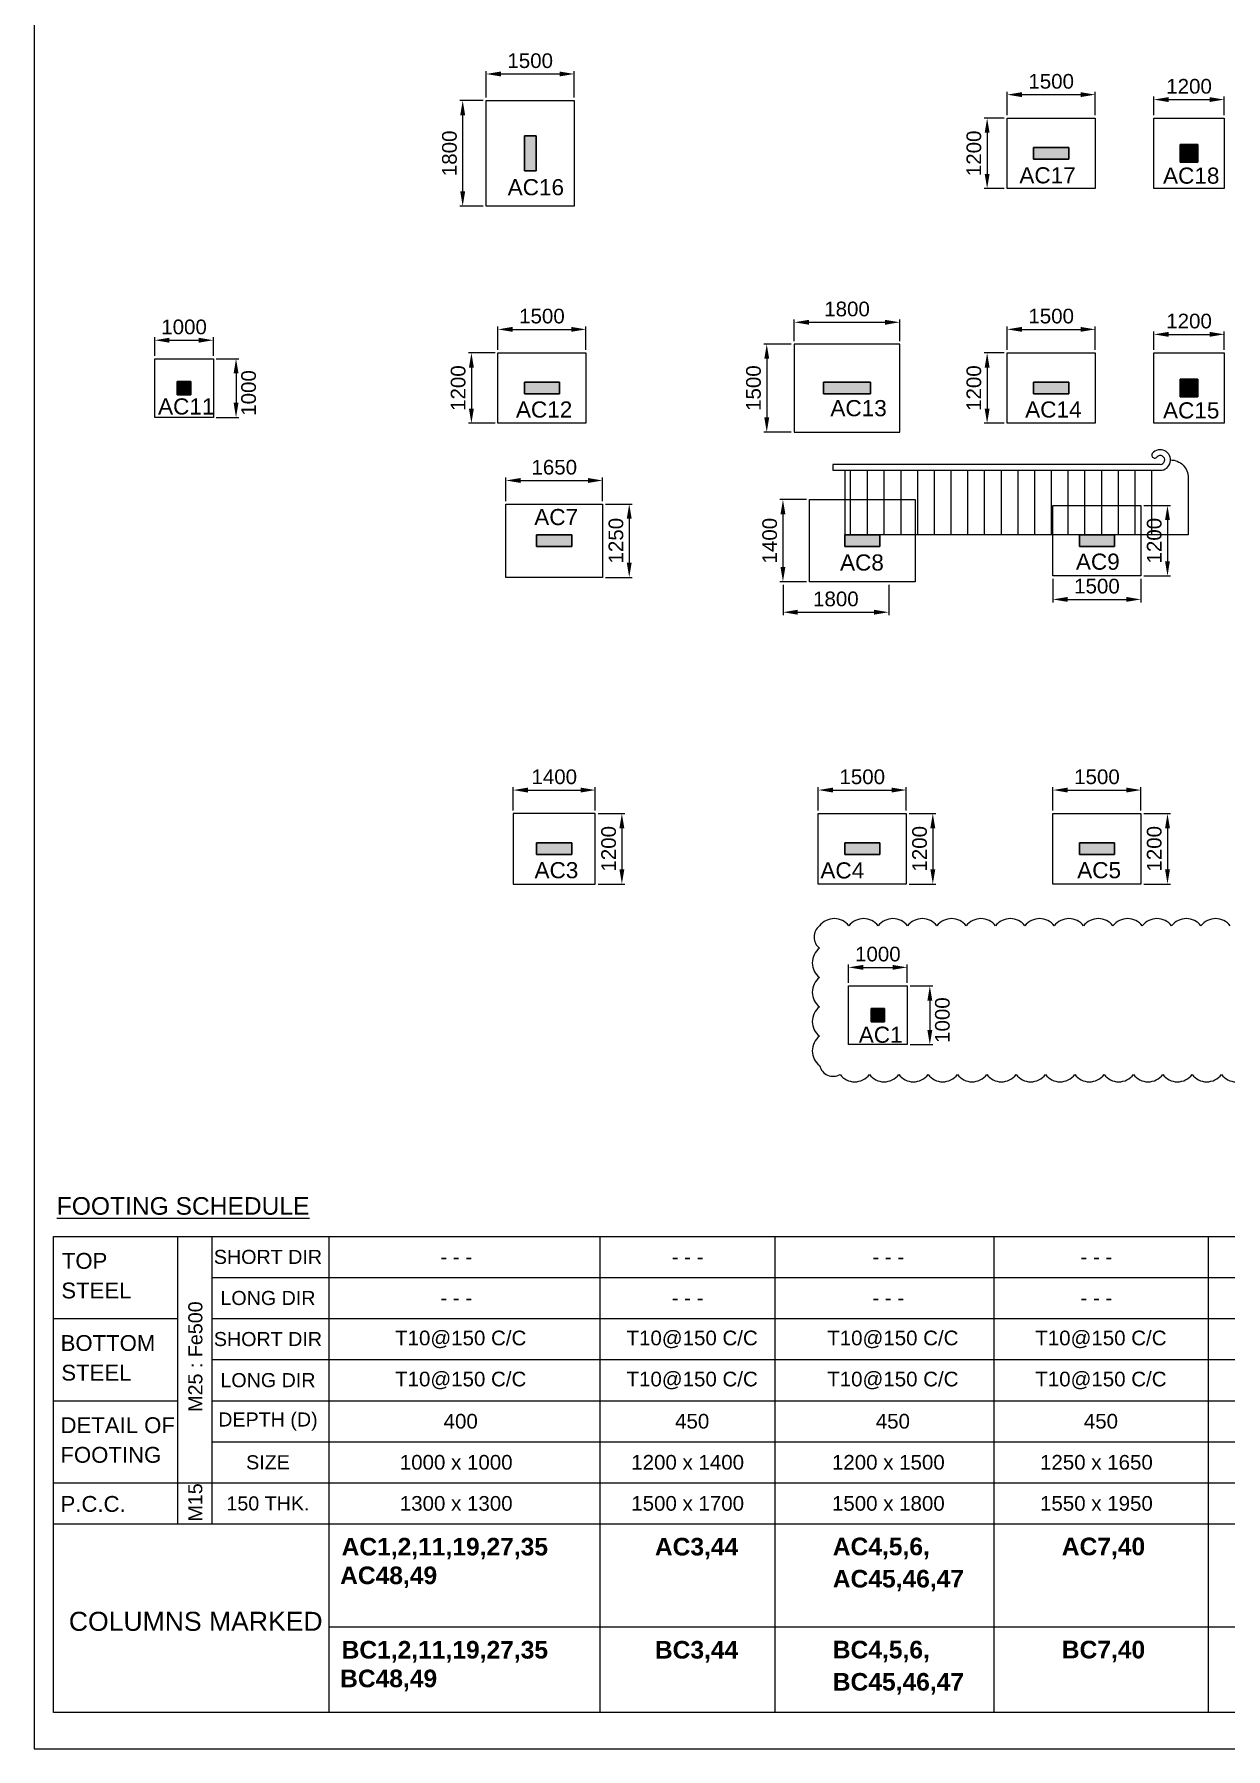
# Model space of a CAD drawing. Header units: metres. Extents: x 21100 to 202285, y -1545145 to -1477211.
# Drawn here: x 21100 to 41408, y -1545108 to -1515895 of the extents above; entities that cross this region are included whole.
import ezdxf
from ezdxf.enums import TextEntityAlignment as Align

# ---------------------------------------------------------------- set-up
doc = ezdxf.new("R2010")
doc.units = ezdxf.units.M
doc.header["$LTSCALE"] = 15
doc.header["$MEASUREMENT"] = 0
for name, color, linetype, lineweight in [('COLUMN HATCH_ASC', 155, 'Continuous', 0), ('COLUMN_ASC', 4, 'Continuous', 30), ('DIMENSION_ASC', 251, 'Continuous', 9), ('FOOTING_ASC', 10, 'Continuous', 15), ('NEW COLUMN NO._ ASC', 7, 'Continuous', 25), ('REVISION_ASC', 6, 'Continuous', 20), ('SCHEDULE LINE_ASC', 252, 'Continuous', 0), ('SCHEDULED BORDER_ASC', 4, 'Continuous', 18), ('STAIR_ASC', 150, 'Continuous', 13), ('TEXT SCHEDULE HEADER_ASC', 1, 'Continuous', 30), ('TEXT SCHEDULE_ASC', 7, 'Continuous', 5), ('VIEWPORT_ASC', 6, 'Continuous', 15)]:
    doc.layers.add(name, color=color, linetype=linetype, lineweight=lineweight)
doc.styles.add('ASC_DIMENSION', font='swiss.ttf', dxfattribs={"height": 250})
doc.styles.add('BOLD ASC', font='swissb.ttf', dxfattribs={"height": 300})
doc.styles.add('STANDERD ASC', font='swiss.ttf', dxfattribs={"height": 250})

msp = doc.modelspace()

# ---------------------------------------------------------------- hatches: boundary and pattern name
at = {"layer": 'COLUMN HATCH_ASC'}
h = msp.add_hatch(color=256, dxfattribs=at)
h.dxf.hatch_style = 1
h.paths.add_polyline_path([(29453.2, -1518224.1), (29453.2, -1517624.1), (29653.2, -1517624.1), (29653.2, -1518224.1)])
h = msp.add_hatch(color=256, dxfattribs=at)
h.dxf.hatch_style = 1
h.paths.add_polyline_path([(38133.3, -1518024.1), (38133.3, -1517824.1), (38733.3, -1517824.1), (38733.3, -1518024.1)])
h = msp.add_hatch(color=256, dxfattribs=at)
h.dxf.hatch_style = 1
h.paths.add_polyline_path([(40633.3, -1517774.1), (40633.3, -1518074.1), (40933.3, -1518074.1), (40933.3, -1517774.1)])
h = msp.add_hatch(color=256, dxfattribs=at)
h.dxf.hatch_style = 1
h.paths.add_polyline_path([(23538.2, -1522039.1), (23538.2, -1521809.1), (23768.2, -1521809.1), (23768.2, -1522039.1)])
h = msp.add_hatch(color=256, dxfattribs=at)
h.dxf.hatch_style = 1
h.paths.add_polyline_path([(29453.2, -1522024.1), (29453.2, -1521824.1), (30053.2, -1521824.1), (30053.2, -1522024.1)])
h = msp.add_hatch(color=256, dxfattribs=at)
h.dxf.hatch_style = 1
h.paths.add_polyline_path([(34553.3, -1522024.1), (34553.3, -1521824.1), (35353.3, -1521824.1), (35353.3, -1522024.1)])
h = msp.add_hatch(color=256, dxfattribs=at)
h.dxf.hatch_style = 1
h.paths.add_polyline_path([(38133.3, -1522024.1), (38133.3, -1521824.1), (38733.3, -1521824.1), (38733.3, -1522024.1)])
h = msp.add_hatch(color=256, dxfattribs=at)
h.dxf.hatch_style = 1
h.paths.add_polyline_path([(40633.2, -1521774.1), (40633.2, -1522074.1), (40933.2, -1522074.1), (40933.2, -1521774.1)])
h = msp.add_hatch(color=256, dxfattribs=at)
h.dxf.hatch_style = 1
h.paths.add_polyline_path([(29663.3, -1524624.1), (29663.3, -1524424.1), (30263.3, -1524424.1), (30263.3, -1524624.1)])
h = msp.add_hatch(color=256, dxfattribs=at)
h.dxf.hatch_style = 1
h.paths.add_polyline_path([(34913.2, -1524624.1), (34913.2, -1524424.1), (35513.2, -1524424.1), (35513.2, -1524624.1)])
h = msp.add_hatch(color=256, dxfattribs=at)
h.dxf.hatch_style = 1
h.paths.add_polyline_path([(38913.2, -1524624.1), (38913.2, -1524424.1), (39513.2, -1524424.1), (39513.2, -1524624.1)])
h = msp.add_hatch(color=256, dxfattribs=at)
h.dxf.hatch_style = 1
h.paths.add_polyline_path([(29663.2, -1529874.1), (29663.2, -1529674.1), (30263.2, -1529674.1), (30263.2, -1529874.1)])
h = msp.add_hatch(color=256, dxfattribs=at)
h.dxf.hatch_style = 1
h.paths.add_polyline_path([(34913.2, -1529874.1), (34913.2, -1529674.1), (35513.2, -1529674.1), (35513.2, -1529874.1)])
h = msp.add_hatch(color=256, dxfattribs=at)
h.dxf.hatch_style = 1
h.paths.add_polyline_path([(38913.2, -1529874.1), (38913.2, -1529674.1), (39513.2, -1529674.1), (39513.2, -1529874.1)])
h = msp.add_hatch(color=256, dxfattribs=at)
h.dxf.hatch_style = 1
h.paths.add_polyline_path([(35363.7, -1532725.3), (35363.7, -1532495.3), (35593.7, -1532495.3), (35593.7, -1532725.3)])

# ---------------------------------------------------------------- linework, layer by layer
at = {"layer": 'COLUMN_ASC'}
for p, q in [((29653.2, -1517624.1, 0), (29453.2, -1517624.1, 0)), ((29453.2, -1517624.1, 0), (29453.2, -1518224.1, 0)), ((29653.2, -1518224.1, 0), (29653.2, -1517624.1, 0)), ((38733.3, -1517824.1, 0), (38133.3, -1517824.1, 0)), ((38133.3, -1517824.1, 0), (38133.3, -1518024.1, 0)), ((38733.3, -1518024.1, 0), (38733.3, -1517824.1, 0)), ((40633.3, -1517774.1, 0), (40933.3, -1517774.1, 0)), ((40633.3, -1518074.1, 0), (40633.3, -1517774.1, 0)), ((40933.3, -1517774.1, 0), (40933.3, -1518074.1, 0)), ((38133.3, -1518024.1, 0), (38733.3, -1518024.1, 0)), ((40933.3, -1518074.1, 0), (40633.3, -1518074.1, 0)), ((29453.2, -1518224.1, 0), (29653.2, -1518224.1, 0)), ((23538.2, -1522039.1, 0), (23538.2, -1521809.1, 0)), ((23538.2, -1521809.1, 0), (23768.2, -1521809.1, 0)), ((23768.2, -1521809.1, 0), (23768.2, -1522039.1, 0)), ((30053.2, -1521824.1, 0), (29453.2, -1521824.1, 0)), ((29453.2, -1521824.1, 0), (29453.2, -1522024.1, 0)), ((30053.2, -1522024.1, 0), (30053.2, -1521824.1, 0)), ((35353.3, -1521824.1, 0), (34553.3, -1521824.1, 0)), ((34553.3, -1521824.1, 0), (34553.3, -1522024.1, 0)), ((35353.3, -1522024.1, 0), (35353.3, -1521824.1, 0)), ((38733.3, -1521824.1, 0), (38133.3, -1521824.1, 0)), ((38133.3, -1521824.1, 0), (38133.3, -1522024.1, 0)), ((38733.3, -1522024.1, 0), (38733.3, -1521824.1, 0)), ((40633.2, -1521774.1, 0), (40933.2, -1521774.1, 0)), ((40633.2, -1522074.1, 0), (40633.2, -1521774.1, 0)), ((40933.2, -1521774.1, 0), (40933.2, -1522074.1, 0)), ((23768.2, -1522039.1, 0), (23538.2, -1522039.1, 0)), ((29453.2, -1522024.1, 0), (30053.2, -1522024.1, 0)), ((34553.3, -1522024.1, 0), (35353.3, -1522024.1, 0)), ((38133.3, -1522024.1, 0), (38733.3, -1522024.1, 0)), ((40933.2, -1522074.1, 0), (40633.2, -1522074.1, 0)), ((30263.3, -1524424.1, 0), (29663.3, -1524424.1, 0)), ((29663.3, -1524424.1, 0), (29663.3, -1524624.1, 0)), ((30263.3, -1524624.1, 0), (30263.3, -1524424.1, 0)), ((35513.2, -1524424.1, 0), (34913.2, -1524424.1, 0)), ((34913.2, -1524424.1, 0), (34913.2, -1524624.1, 0)), ((35513.2, -1524624.1, 0), (35513.2, -1524424.1, 0)), ((39513.2, -1524424.1, 0), (38913.2, -1524424.1, 0)), ((38913.2, -1524424.1, 0), (38913.2, -1524624.1, 0)), ((39513.2, -1524624.1, 0), (39513.2, -1524424.1, 0)), ((29663.3, -1524624.1, 0), (30263.3, -1524624.1, 0)), ((34913.2, -1524624.1, 0), (35513.2, -1524624.1, 0)), ((38913.2, -1524624.1, 0), (39513.2, -1524624.1, 0)), ((30263.2, -1529674.1, 0), (29663.2, -1529674.1, 0)), ((29663.2, -1529674.1, 0), (29663.2, -1529874.1, 0)), ((29663.2, -1529874.1, 0), (30263.2, -1529874.1, 0)), ((30263.2, -1529874.1, 0), (30263.2, -1529674.1, 0)), ((35513.2, -1529674.1, 0), (34913.2, -1529674.1, 0)), ((34913.2, -1529674.1, 0), (34913.2, -1529874.1, 0)), ((34913.2, -1529874.1, 0), (35513.2, -1529874.1, 0)), ((35513.2, -1529874.1, 0), (35513.2, -1529674.1, 0)), ((39513.2, -1529674.1, 0), (38913.2, -1529674.1, 0)), ((38913.2, -1529674.1, 0), (38913.2, -1529874.1, 0)), ((38913.2, -1529874.1, 0), (39513.2, -1529874.1, 0)), ((39513.2, -1529874.1, 0), (39513.2, -1529674.1, 0)), ((35363.7, -1532725.3, 0), (35363.7, -1532495.3, 0)), ((35363.7, -1532495.3, 0), (35593.7, -1532495.3, 0)), ((35593.7, -1532495.3, 0), (35593.7, -1532725.3, 0)), ((35593.7, -1532725.3, 0), (35363.7, -1532725.3, 0))]:
    msp.add_line(p, q, dxfattribs=at)
at = {"layer": 'DIMENSION_ASC'}
for p, q in [((28803.2, -1516974.1, 0), (28803.2, -1516521.8, 0)), ((29053.2, -1516571.8, 0), (30053.2, -1516571.8, 0)), ((30303.2, -1516974.1, 0), (30303.2, -1516521.8, 0)), ((28753.2, -1517024.1, 0), (28352.6, -1517024.1, 0)), ((37683.3, -1517274.1, 0), (37683.3, -1516873.5, 0)), ((37933.3, -1516923.5, 0), (38933.3, -1516923.5, 0)), ((39183.3, -1517274.1, 0), (39183.3, -1516873.5, 0)), ((40183.1, -1517274.1, 0), (40183.1, -1516958.2, 0)), ((40433.1, -1517008.2, 0), (41133.1, -1517008.2, 0)), ((41383.1, -1517274.1, 0), (41383.1, -1516958.2, 0)), ((28402.6, -1518574.1, 0), (28402.6, -1517274.1, 0)), ((37633.3, -1517324.1, 0), (37291.4, -1517324.1, 0)), ((37341.4, -1517574.1, 0), (37341.4, -1518274.1, 0)), ((37633.3, -1518524.1, 0), (37291.4, -1518524.1, 0)), ((28753.2, -1518824.1, 0), (28352.6, -1518824.1, 0)), ((34053.3, -1521124.1, 0), (34053.3, -1520752.6, 0)), ((34303.3, -1520802.6, 0), (35603.3, -1520802.6, 0)), ((35853.3, -1521124.1, 0), (35853.3, -1520752.6, 0)), ((23153.2, -1521374.1, 0), (23153.2, -1521058.2, 0)), ((23403.2, -1521108.2, 0), (23903.2, -1521108.2, 0)), ((24153.2, -1521374.1, 0), (24153.2, -1521058.2, 0)), ((29003.2, -1521274.1, 0), (29003.2, -1520873.5, 0)), ((29253.2, -1520923.5, 0), (30253.2, -1520923.5, 0)), ((30503.2, -1521274.1, 0), (30503.2, -1520873.5, 0)), ((37683.3, -1521274.1, 0), (37683.3, -1520873.5, 0)), ((37933.3, -1520923.5, 0), (38933.3, -1520923.5, 0)), ((39183.3, -1521274.1, 0), (39183.3, -1520873.5, 0)), ((40183.1, -1521274.1, 0), (40183.1, -1520958.2, 0)), ((40433.1, -1521008.2, 0), (41133.1, -1521008.2, 0)), ((41383.1, -1521274.1, 0), (41383.1, -1520958.2, 0)), ((28953.2, -1521324.1, 0), (28500.9, -1521324.1, 0)), ((34003.3, -1521174.1, 0), (33535.3, -1521174.1, 0)), ((37633.3, -1521324.1, 0), (37291.4, -1521324.1, 0)), ((24203.2, -1521424.1, 0), (24589.3, -1521424.1, 0)), ((24539.3, -1521674.1, 0), (24539.3, -1522174.1, 0)), ((28550.9, -1521574.1, 0), (28550.9, -1522274.1, 0)), ((33585.3, -1521424.1, 0), (33585.3, -1522424.1, 0)), ((37341.4, -1521574.1, 0), (37341.4, -1522274.1, 0)), ((24203.2, -1522424.1, 0), (24589.3, -1522424.1, 0)), ((28953.2, -1522524.1, 0), (28500.9, -1522524.1, 0)), ((37633.3, -1522524.1, 0), (37291.4, -1522524.1, 0)), ((34003.3, -1522674.1, 0), (33535.3, -1522674.1, 0)), ((29138.3, -1523849.1, 0), (29138.3, -1523448.5, 0)), ((30788.3, -1523849.1, 0), (30788.3, -1523448.5, 0)), ((29388.3, -1523498.5, 0), (30538.3, -1523498.5, 0)), ((30838.3, -1523899.1, 0), (31290.6, -1523899.1, 0)), ((34263.2, -1523824.1, 0), (33810.9, -1523824.1, 0)), ((40013.2, -1523924.1, 0), (40465.6, -1523924.1, 0)), ((31240.6, -1524149.1, 0), (31240.6, -1524899.1, 0)), ((33860.9, -1524074.1, 0), (33860.9, -1524974.1, 0)), ((40415.6, -1524174.1, 0), (40415.6, -1524874.1, 0)), ((30838.3, -1525149.1, 0), (31290.6, -1525149.1, 0)), ((38463.2, -1525174.1, 0), (38463.2, -1525574.8, 0)), ((39963.2, -1525174.1, 0), (39963.2, -1525574.8, 0)), ((40013.2, -1525124.1, 0), (40465.6, -1525124.1, 0)), ((34263.2, -1525224.1, 0), (33810.9, -1525224.1, 0)), ((33863.3, -1525274.1, 0), (33863.3, -1525793, 0)), ((35663.3, -1525274.1, 0), (35663.3, -1525793, 0)), ((34113.3, -1525743, 0), (35413.3, -1525743, 0)), ((38713.2, -1525524.8, 0), (39713.2, -1525524.8, 0)), ((29263.2, -1529124.1, 0), (29263.2, -1528723.5, 0)), ((29513.2, -1528773.5, 0), (30413.2, -1528773.5, 0)), ((30663.2, -1529124.1, 0), (30663.2, -1528723.5, 0)), ((34463.2, -1529124.1, 0), (34463.2, -1528723.5, 0)), ((34713.2, -1528773.5, 0), (35713.2, -1528773.5, 0)), ((35963.2, -1529124.1, 0), (35963.2, -1528723.5, 0)), ((38463.2, -1529124.1, 0), (38463.2, -1528723.5, 0)), ((38713.2, -1528773.5, 0), (39713.2, -1528773.5, 0)), ((39963.2, -1529124.1, 0), (39963.2, -1528723.5, 0)), ((30713.2, -1529174.1, 0), (31165.5, -1529174.1, 0)), ((36013.2, -1529174.1, 0), (36465.6, -1529174.1, 0)), ((40013.2, -1529174.1, 0), (40465.6, -1529174.1, 0)), ((31115.5, -1529424.1, 0), (31115.5, -1530124.1, 0)), ((36415.6, -1529424.1, 0), (36415.6, -1530124.1, 0)), ((40415.6, -1529424.1, 0), (40415.6, -1530124.1, 0)), ((30710.7, -1530374.1, 0), (31165.5, -1530374.1, 0)), ((36013.2, -1530374.1, 0), (36465.6, -1530374.1, 0)), ((40013.2, -1530374.1, 0), (40465.6, -1530374.1, 0)), ((34978.7, -1532060.3, 0), (34978.7, -1531744.4, 0)), ((35228.7, -1531794.4, 0), (35728.7, -1531794.4, 0)), ((35978.7, -1532060.3, 0), (35978.7, -1531744.4, 0)), ((36028.7, -1532110.3, 0), (36414.8, -1532110.3, 0)), ((36364.8, -1532360.3, 0), (36364.8, -1532860.3, 0)), ((36028.7, -1533110.3, 0), (36414.8, -1533110.3, 0))]:
    msp.add_line(p, q, dxfattribs=at)
for points in [[(29053.2, -1516530.2, 0), (29053.2, -1516613.5, 0), (28803.2, -1516571.8, 0)], [(30053.2, -1516613.5, 0), (30053.2, -1516530.2, 0), (30303.2, -1516571.8, 0)], [(28444.3, -1517274.1, 0), (28360.9, -1517274.1, 0), (28402.6, -1517024.1, 0)], [(37933.3, -1516881.8, 0), (37933.3, -1516965.1, 0), (37683.3, -1516923.5, 0)], [(38933.3, -1516965.1, 0), (38933.3, -1516881.8, 0), (39183.3, -1516923.5, 0)], [(40433.1, -1516966.5, 0), (40433.1, -1517049.8, 0), (40183.1, -1517008.2, 0)], [(41133.1, -1517049.8, 0), (41133.1, -1516966.5, 0), (41383.1, -1517008.2, 0)], [(37383, -1517574.1, 0), (37299.7, -1517574.1, 0), (37341.4, -1517324.1, 0)], [(37299.7, -1518274.1, 0), (37383, -1518274.1, 0), (37341.4, -1518524.1, 0)], [(28360.9, -1518574.1, 0), (28444.3, -1518574.1, 0), (28402.6, -1518824.1, 0)], [(34303.3, -1520761, 0), (34303.3, -1520844.3, 0), (34053.3, -1520802.6, 0)], [(35603.3, -1520844.3, 0), (35603.3, -1520761, 0), (35853.3, -1520802.6, 0)], [(23403.2, -1521066.5, 0), (23403.2, -1521149.9, 0), (23153.2, -1521108.2, 0)], [(23903.2, -1521149.9, 0), (23903.2, -1521066.5, 0), (24153.2, -1521108.2, 0)], [(29253.2, -1520881.8, 0), (29253.2, -1520965.1, 0), (29003.2, -1520923.5, 0)], [(30253.2, -1520965.1, 0), (30253.2, -1520881.8, 0), (30503.2, -1520923.5, 0)], [(37933.3, -1520881.8, 0), (37933.3, -1520965.2, 0), (37683.3, -1520923.5, 0)], [(38933.3, -1520965.2, 0), (38933.3, -1520881.8, 0), (39183.3, -1520923.5, 0)], [(40433.1, -1520966.5, 0), (40433.1, -1521049.9, 0), (40183.1, -1521008.2, 0)], [(41133.1, -1521049.9, 0), (41133.1, -1520966.5, 0), (41383.1, -1521008.2, 0)], [(28592.6, -1521574.1, 0), (28509.3, -1521574.1, 0), (28550.9, -1521324.1, 0)], [(33626.9, -1521424.1, 0), (33543.6, -1521424.1, 0), (33585.3, -1521174.1, 0)], [(37383, -1521574.1, 0), (37299.7, -1521574.1, 0), (37341.4, -1521324.1, 0)], [(24581, -1521674.1, 0), (24497.7, -1521674.1, 0), (24539.3, -1521424.1, 0)], [(24497.7, -1522174.1, 0), (24581, -1522174.1, 0), (24539.3, -1522424.1, 0)], [(28509.3, -1522274.1, 0), (28592.6, -1522274.1, 0), (28550.9, -1522524.1, 0)], [(37299.7, -1522274.1, 0), (37383, -1522274.1, 0), (37341.4, -1522524.1, 0)], [(33543.6, -1522424.1, 0), (33626.9, -1522424.1, 0), (33585.3, -1522674.1, 0)], [(29388.3, -1523456.8, 0), (29388.3, -1523540.1, 0), (29138.3, -1523498.5, 0)], [(30538.3, -1523540.1, 0), (30538.3, -1523456.8, 0), (30788.3, -1523498.5, 0)], [(31282.3, -1524149.1, 0), (31198.9, -1524149.1, 0), (31240.6, -1523899.1, 0)], [(33902.6, -1524074.1, 0), (33819.3, -1524074.1, 0), (33860.9, -1523824.1, 0)], [(40457.2, -1524174.1, 0), (40373.9, -1524174.1, 0), (40415.6, -1523924.1, 0)], [(31198.9, -1524899.1, 0), (31282.3, -1524899.1, 0), (31240.6, -1525149.1, 0)], [(40373.9, -1524874.1, 0), (40457.2, -1524874.1, 0), (40415.6, -1525124.1, 0)], [(33819.3, -1524974.1, 0), (33902.6, -1524974.1, 0), (33860.9, -1525224.1, 0)], [(38713.2, -1525483.1, 0), (38713.2, -1525566.4, 0), (38463.2, -1525524.8, 0)], [(39713.2, -1525566.4, 0), (39713.2, -1525483.1, 0), (39963.2, -1525524.8, 0)], [(34113.3, -1525701.3, 0), (34113.3, -1525784.7, 0), (33863.3, -1525743, 0)], [(35413.3, -1525784.7, 0), (35413.3, -1525701.3, 0), (35663.3, -1525743, 0)], [(29513.2, -1528731.8, 0), (29513.2, -1528815.2, 0), (29263.2, -1528773.5, 0)], [(30413.2, -1528815.2, 0), (30413.2, -1528731.8, 0), (30663.2, -1528773.5, 0)], [(34713.2, -1528731.8, 0), (34713.2, -1528815.2, 0), (34463.2, -1528773.5, 0)], [(35713.2, -1528815.2, 0), (35713.2, -1528731.8, 0), (35963.2, -1528773.5, 0)], [(38713.2, -1528731.8, 0), (38713.2, -1528815.2, 0), (38463.2, -1528773.5, 0)], [(39713.2, -1528815.2, 0), (39713.2, -1528731.8, 0), (39963.2, -1528773.5, 0)], [(31157.2, -1529424.1, 0), (31073.9, -1529424.1, 0), (31115.5, -1529174.1, 0)], [(36457.2, -1529424.1, 0), (36373.9, -1529424.1, 0), (36415.6, -1529174.1, 0)], [(40457.2, -1529424.1, 0), (40373.9, -1529424.1, 0), (40415.6, -1529174.1, 0)], [(31073.9, -1530124.1, 0), (31157.2, -1530124.1, 0), (31115.5, -1530374.1, 0)], [(36373.9, -1530124.1, 0), (36457.2, -1530124.1, 0), (36415.6, -1530374.1, 0)], [(40373.9, -1530124.1, 0), (40457.2, -1530124.1, 0), (40415.6, -1530374.1, 0)], [(35228.7, -1531752.7, 0), (35228.7, -1531836.1, 0), (34978.7, -1531794.4, 0)], [(35728.7, -1531836.1, 0), (35728.7, -1531752.7, 0), (35978.7, -1531794.4, 0)], [(36406.5, -1532360.3, 0), (36323.2, -1532360.3, 0), (36364.8, -1532110.3, 0)], [(36323.2, -1532860.3, 0), (36406.5, -1532860.3, 0), (36364.8, -1533110.3, 0)]]:
    msp.add_solid(points, dxfattribs=at)
at = {"layer": 'FOOTING_ASC'}
for p, q in [((28803.2, -1518824.1, 0), (28803.2, -1517024.1, 0)), ((28803.2, -1517024.1, 0), (30303.2, -1517024.1, 0)), ((30303.2, -1517024.1, 0), (30303.2, -1518824.1, 0)), ((37683.3, -1518524.1, 0), (37683.3, -1517324.1, 0)), ((37683.3, -1517324.1, 0), (39183.3, -1517324.1, 0)), ((39183.3, -1517324.1, 0), (39183.3, -1518524.1, 0)), ((40183.1, -1518524.1, 0), (40183.1, -1517324.1, 0)), ((40183.1, -1517324.1, 0), (41383.1, -1517324.1, 0)), ((41383.1, -1517324.1, 0), (41383.1, -1518524.1, 0)), ((39183.3, -1518524.1, 0), (37683.3, -1518524.1, 0)), ((41383.1, -1518524.1, 0), (40183.1, -1518524.1, 0)), ((30303.2, -1518824.1, 0), (28803.2, -1518824.1, 0)), ((29003.2, -1522524.1, 0), (29003.2, -1521324.1, 0)), ((29003.2, -1521324.1, 0), (30503.2, -1521324.1, 0)), ((30503.2, -1521324.1, 0), (30503.2, -1522524.1, 0)), ((34053.3, -1521174.1, 0), (34053.3, -1522674.1, 0)), ((35853.3, -1521174.1, 0), (34053.3, -1521174.1, 0)), ((35853.3, -1522674.1, 0), (35853.3, -1521174.1, 0)), ((37683.3, -1522524.1, 0), (37683.3, -1521324.1, 0)), ((37683.3, -1521324.1, 0), (39183.3, -1521324.1, 0)), ((39183.3, -1521324.1, 0), (39183.3, -1522524.1, 0)), ((40183.1, -1522524.1, 0), (40183.1, -1521324.1, 0)), ((40183.1, -1521324.1, 0), (41383.1, -1521324.1, 0)), ((41383.1, -1521324.1, 0), (41383.1, -1522524.1, 0)), ((23153.2, -1522424.1, 0), (23153.2, -1521424.1, 0)), ((23153.2, -1521424.1, 0), (24153.2, -1521424.1, 0)), ((24153.2, -1521424.1, 0), (24153.2, -1522424.1, 0)), ((24153.2, -1522424.1, 0), (23153.2, -1522424.1, 0)), ((30503.2, -1522524.1, 0), (29003.2, -1522524.1, 0)), ((39183.3, -1522524.1, 0), (37683.3, -1522524.1, 0)), ((41383.1, -1522524.1, 0), (40183.1, -1522524.1, 0)), ((34053.3, -1522674.1, 0), (35853.3, -1522674.1, 0)), ((29138.3, -1525149.1, 0), (29138.3, -1523899.1, 0)), ((29138.3, -1523899.1, 0), (30788.3, -1523899.1, 0)), ((30788.3, -1523899.1, 0), (30788.3, -1525149.1, 0)), ((34313.2, -1525224.1, 0), (34313.2, -1523824.1, 0)), ((34313.2, -1523824.1, 0), (36113.2, -1523824.1, 0)), ((36113.2, -1523824.1, 0), (36113.2, -1525224.1, 0)), ((38463.2, -1525124.1, 0), (38463.2, -1523924.1, 0)), ((38463.2, -1523924.1, 0), (39963.2, -1523924.1, 0)), ((39963.2, -1523924.1, 0), (39963.2, -1525124.1, 0)), ((30788.3, -1525149.1, 0), (29138.3, -1525149.1, 0)), ((39963.2, -1525124.1, 0), (38463.2, -1525124.1, 0)), ((36113.2, -1525224.1, 0), (34313.2, -1525224.1, 0)), ((29263.2, -1529174.1, 0), (29263.2, -1530374.1, 0)), ((30663.2, -1529174.1, 0), (29263.2, -1529174.1, 0)), ((30663.2, -1530374.1, 0), (30663.2, -1529174.1, 0)), ((34463.2, -1530374.1, 0), (34463.2, -1529174.1, 0)), ((34463.2, -1529174.1, 0), (35963.2, -1529174.1, 0)), ((35963.2, -1529174.1, 0), (35963.2, -1530374.1, 0)), ((38463.2, -1530374.1, 0), (38463.2, -1529174.1, 0)), ((38463.2, -1529174.1, 0), (39963.2, -1529174.1, 0)), ((39963.2, -1529174.1, 0), (39963.2, -1530374.1, 0)), ((29263.2, -1530374.1, 0), (30663.2, -1530374.1, 0)), ((35963.2, -1530374.1, 0), (34463.2, -1530374.1, 0)), ((39963.2, -1530374.1, 0), (38463.2, -1530374.1, 0)), ((34978.7, -1533110.3, 0), (34978.7, -1532110.3, 0)), ((34978.7, -1532110.3, 0), (35978.7, -1532110.3, 0)), ((35978.7, -1532110.3, 0), (35978.7, -1533110.3, 0)), ((35978.7, -1533110.3, 0), (34978.7, -1533110.3, 0))]:
    msp.add_line(p, q, dxfattribs=at)
at = {"layer": 'REVISION_ASC', "color": 6}
for centre, radius, start, end in [((34735.9, -1531275.5), 312.5, 36.8699, 143.1301), ((35235.9, -1531275.5), 312.5, 36.8699, 143.1301), ((35735.9, -1531275.5), 312.5, 36.8699, 143.1301), ((36235.9, -1531275.5), 312.5, 36.8699, 143.1301), ((36735.9, -1531275.5), 312.5, 36.8699, 143.1301), ((37235.9, -1531275.5), 312.5, 36.8699, 143.1301), ((37735.9, -1531275.5), 312.5, 36.8699, 143.1301), ((38235.9, -1531275.5), 312.5, 36.8699, 143.1301), ((38735.9, -1531275.5), 312.5, 36.8699, 143.1301), ((39235.9, -1531275.5), 312.5, 36.8699, 143.1301), ((39735.9, -1531275.5), 312.5, 36.8699, 143.1301), ((40235.9, -1531275.5), 312.5, 36.8699, 143.1301), ((40735.9, -1531275.5), 312.5, 36.8699, 143.1301), ((41235.9, -1531275.5), 312.5, 36.8699, 143.1301), ((34628.5, -1531278.2), 237.7, 126.8699, 233.1301), ((34673.4, -1531718.3), 312.5, 126.8699, 233.1301), ((34673.4, -1532218.3), 312.5, 126.8699, 233.1301), ((34673.4, -1532718.3), 312.5, 126.8699, 233.1301), ((34673.4, -1533218.3), 312.5, 126.8699, 233.1301), ((34717, -1533413.1), 237.6, 193.42058, 299.68078), ((35084.6, -1533432.1), 312.5, 216.8699, 323.1301), ((35584.6, -1533432.1), 312.5, 216.8699, 323.1301), ((36084.6, -1533432.1), 312.5, 216.8699, 323.1301), ((36584.6, -1533432.1), 312.5, 216.8699, 323.1301), ((37084.6, -1533432.1), 312.5, 216.8699, 323.1301), ((37584.6, -1533432.1), 312.5, 216.8699, 323.1301), ((38084.6, -1533432.1), 312.5, 216.8699, 323.1301), ((38584.6, -1533432.1), 312.5, 216.8699, 323.1301), ((39084.6, -1533432.1), 312.5, 216.8699, 323.1301), ((39584.6, -1533432.1), 312.5, 216.8699, 323.1301), ((40084.6, -1533432.1), 312.5, 216.8699, 323.1301), ((40584.6, -1533432.1), 312.5, 216.8699, 323.1301), ((41084.6, -1533432.1), 312.5, 216.8699, 323.1301), ((41584.6, -1533432.1), 312.5, 216.8699, 323.1301)]:
    msp.add_arc(centre, radius, start, end, dxfattribs=at)
at = {"layer": 'SCHEDULE LINE_ASC'}
for p, q in [((24130.4, -1537077.8), (70208.4, -1537077.8)), ((21429.6, -1537777.8), (23545.9, -1537777.8)), ((24130.4, -1537777.8), (70208.4, -1537777.8)), ((24130.4, -1538477.8), (70208.4, -1538477.8)), ((21429.6, -1539177.8), (23545.9, -1539177.8)), ((24130.4, -1539177.8), (70208.4, -1539177.8)), ((24130.4, -1539877.8), (70208.4, -1539877.8)), ((21429.6, -1540577.8), (70208.4, -1540577.8))]:
    msp.add_line(p, q, dxfattribs=at)
at = {"layer": 'SCHEDULED BORDER_ASC'}
for p, q in [((21429.6, -1536377.8), (70208.4, -1536377.8)), ((21429.6, -1544493.4), (21429.6, -1536377.8)), ((23545.9, -1541277.8), (23545.9, -1536377.8)), ((24130.4, -1541277.8), (24130.4, -1536377.8)), ((26129.3, -1544493.4), (26129.3, -1536377.8)), ((30741.6, -1536377.8), (30741.6, -1544493.4)), ((33723.1, -1536377.8), (33723.1, -1544493.4)), ((37455.7, -1536377.8), (37455.7, -1544493.4)), ((41108.4, -1536377.8), (41108.4, -1544493.4)), ((21429.6, -1541277.8), (70208.4, -1541277.8)), ((70208.4, -1543034.9), (26129.3, -1543034.9)), ((70208.4, -1544493.4), (21429.6, -1544493.4))]:
    msp.add_line(p, q, dxfattribs=at)
at = {"layer": 'STAIR_ASC'}
for p, q in [((34713.2, -1523224.1, 0), (34713.2, -1523324.1, 0)), ((40293.2, -1523224.1, 0), (34713.2, -1523224.1, 0)), ((34713.2, -1523324.1, 0), (40293.2, -1523324.1, 0)), ((34913.2, -1523324.1, 0), (34913.2, -1524424.1, 0)), ((35013.2, -1524424.1, 0), (35013.2, -1523324.1, 0)), ((35298.2, -1523324.1, 0), (35298.2, -1524424.1, 0)), ((35583.2, -1523324.1, 0), (35583.2, -1524424.1, 0)), ((35868.2, -1523324.1, 0), (35868.2, -1524424.1, 0)), ((36153.2, -1523324.1, 0), (36153.2, -1524424.1, 0)), ((36438.2, -1523324.1, 0), (36438.2, -1524424.1, 0)), ((36723.2, -1523324.1, 0), (36723.2, -1524424.1, 0)), ((37008.2, -1523324.1, 0), (37008.2, -1524424.1, 0)), ((37293.2, -1523324.1, 0), (37293.2, -1524424.1, 0)), ((37578.2, -1523324.1, 0), (37578.2, -1524424.1, 0)), ((37863.2, -1523324.1, 0), (37863.2, -1524424.1, 0)), ((38148.2, -1523324.1, 0), (38148.2, -1524424.1, 0)), ((38433.2, -1523324.1, 0), (38433.2, -1524424.1, 0)), ((38718.2, -1523324.1, 0), (38718.2, -1524424.1, 0)), ((39003.2, -1523324.1, 0), (39003.2, -1524424.1, 0)), ((39288.2, -1523324.1, 0), (39288.2, -1524424.1, 0)), ((39573.2, -1523324.1, 0), (39573.2, -1524424.1, 0)), ((39858.2, -1523324.1, 0), (39858.2, -1524424.1, 0)), ((40143.2, -1523324.1, 0), (40143.2, -1524424.1, 0)), ((40768.2, -1524424.1, 0), (34913.2, -1524424.1, 0))]:
    msp.add_line(p, q, dxfattribs=at)
at = {"layer": 'STAIR_ASC', "elevation": 0}
msp.add_lwpolyline([(40468.2, -1523149.1), (40468.2, -1523149.1, -0.4142136), (40768.2, -1523449.1), (40768.2, -1524424.1)], format="xyb", dxfattribs=at)
at = {"layer": 'STAIR_ASC'}
for centre, radius, start, end in [((40198, -1523068, 0), 50, 144.50976, 324.50976), ((40293.2, -1523149.1, 0), 175, 270, 140.98467), ((40292.9, -1523149, 0), 75.1, 270.23557, 136.21758)]:
    msp.add_arc(centre, radius, start, end, dxfattribs=at)
at = {"layer": 'VIEWPORT_ASC'}
for p, q in [((21100.3, -1485708.3), (21100.3, -1545108.3)), ((21100.3, -1545108.3), (105200.3, -1545108.3))]:
    msp.add_line(p, q, dxfattribs=at)

# ---------------------------------------------------------------- texts
at = {"layer": 'DIMENSION_ASC', "color": 7, "char_height": 250, "attachment_point": 5, "style": 'ASC_DIMENSION'}
for s, insert in [('\\A1;1500', (29553.2, -1516346.8, 0)), ('\\A1;1500', (38433.3, -1516698.5, 0)), ('\\A1;1200', (40783.1, -1516783.2, 0)), ('\\A1;1800', (34953.3, -1520577.6, 0)), ('\\A1;1000', (23653.2, -1520883.2, 0)), ('\\A1;1500', (29753.2, -1520698.5, 0)), ('\\A1;1500', (38433.3, -1520698.5, 0)), ('\\A1;1200', (40783.1, -1520783.2, 0)), ('\\A1;1650', (29963.3, -1523273.5, 0)), ('\\A1;1500', (39213.2, -1525299.8, 0)), ('\\A1;1800', (34763.3, -1525518, 0)), ('\\A1;1400', (29963.2, -1528548.5, 0)), ('\\A1;1500', (35213.2, -1528548.5, 0)), ('\\A1;1500', (39213.2, -1528548.5, 0)), ('\\A1;1000', (35478.7, -1531569.4, 0))]:
    msp.add_mtext(s, dxfattribs=dict(at, insert=insert))
at = {"layer": 'DIMENSION_ASC', "color": 7, "char_height": 250, "attachment_point": 5, "rotation": 90, "style": 'ASC_DIMENSION'}
for s, insert in [('\\A1;1800', (28177.6, -1517924.1, 0)), ('\\A1;1200', (37116.4, -1517924.1, 0)), ('\\A1;1000', (24754.2, -1522007, 0)), ('\\A1;1200', (28325.9, -1521924.1, 0)), ('\\A1;1500', (33360.3, -1521924.1, 0)), ('\\A1;1200', (37116.4, -1521924.1, 0)), ('\\A1;1250', (31015.6, -1524524.1, 0)), ('\\A1;1400', (33635.9, -1524524.1, 0)), ('\\A1;1200', (40190.6, -1524524.1, 0)), ('\\A1;1200', (30890.5, -1529774.1, 0)), ('\\A1;1200', (36190.6, -1529774.1, 0)), ('\\A1;1200', (40190.6, -1529774.1, 0)), ('\\A1;1000', (36579.7, -1532693.2, 0))]:
    msp.add_mtext(s, dxfattribs=dict(at, insert=insert))
at = {"layer": 'NEW COLUMN NO._ ASC', "color": 3, "style": 'STANDERD ASC'}
for s, p in [('AC17', (38371.3, -1518518.6, 0)), ('AC18', (40820.1, -1518523.6, 0)), ('AC16', (29649.3, -1518720.9, 0)), ('AC11', (23690.5, -1522456.6, 0)), ('AC12', (29790.2, -1522508.6, 0)), ('AC13', (35150.1, -1522485.5, 0)), ('AC14', (38470.2, -1522508.6, 0)), ('AC15', (40820.1, -1522523.6, 0)), ('AC7', (29996.1, -1524341.5, 4047.6)), ('AC8', (35207.8, -1525115.6)), ('AC9', (39228, -1525101.6)), ('AC3', (30000.2, -1530358.6, 0)), ('AC4', (34872.9, -1530362.1, 0)), ('AC5', (39250.2, -1530358.6, 0)), ('AC1', (35527.2, -1533162.3, 4047.6))]:
    msp.add_text(s, height=275, dxfattribs=at).set_placement(p, align=Align.BOTTOM_CENTER)
at = {"layer": 'TEXT SCHEDULE HEADER_ASC', "lineweight": 13, "style": 'STANDERD ASC'}
msp.add_text('%%UFOOTING SCHEDULE', height=300, dxfattribs=at).set_placement((21483.5, -1536009.5))
at = {"layer": 'TEXT SCHEDULE HEADER_ASC', "style": 'STANDERD ASC'}
for s, height, p in [('TOP', 270, (21570.5, -1536930.5)), ('STEEL', 270, (21561.5, -1537435.7)), ('BOTTOM', 270, (21549.7, -1538330.5)), ('STEEL', 270, (21561.5, -1538835.7)), ('DETAIL OF', 270, (21548, -1539730.5)), ('FOOTING', 270, (21546, -1540235.9)), ('P.C.C.', 270, (21548, -1541072.3)), ('COLUMNS MARKED', 324, (21689.5, -1543099.6))]:
    msp.add_text(s, height=height, dxfattribs=at).set_placement(p)
for s, p in [('SHORT DIR', (25083.2, -1536727.8)), ('LONG DIR', (25083.2, -1537427.8)), ('SHORT DIR', (25083.2, -1538127.8)), ('LONG DIR', (25083.2, -1538827.8)), ('DEPTH (D)', (25083.2, -1539527.8)), ('SIZE', (25083.2, -1540227.8)), ('150 THK.', (25083.2, -1540927.8))]:
    msp.add_text(s, height=240, dxfattribs=at).set_placement(p, align=Align.MIDDLE)
for s, p in [('M25 : Fe500', (23845.3, -1538426.8)), ('M15', (23845.3, -1540911.7))]:
    msp.add_text(s, height=240, rotation=90, dxfattribs=at).set_placement(p, align=Align.MIDDLE)
at = {"layer": 'TEXT SCHEDULE_ASC', "style": 'STANDERD ASC'}
for s, p in [('- - -', (28291.7, -1536727.8)), ('- - -', (32236.8, -1536727.8)), ('- - -', (35657.4, -1536727.8)), ('- - -', (39204, -1536727.8)), ('- - -', (28291.7, -1537427.8)), ('- - -', (32236.8, -1537427.8)), ('- - -', (35657.4, -1537427.8)), ('- - -', (39204, -1537427.8)), ('T10@150 C/C', (28368.7, -1538127.8)), ('T10@150 C/C', (32313.7, -1538127.8)), ('T10@150 C/C', (35734.4, -1538127.8)), ('T10@150 C/C', (39280.9, -1538127.8)), ('T10@150 C/C', (28368.7, -1538827.8)), ('T10@150 C/C', (32313.7, -1538827.8)), ('T10@150 C/C', (35734.4, -1538827.8)), ('T10@150 C/C', (39280.9, -1538827.8)), ('400', (28368.7, -1539527.8)), ('450', (32313.7, -1539527.8)), ('450', (35734.4, -1539527.8)), ('450', (39280.9, -1539527.8)), ('1000 x 1000', (28291.7, -1540227.8)), ('1200 x 1400', (32236.8, -1540227.8)), ('1200 x 1500', (35657.4, -1540227.8)), ('1250 x 1650', (39204, -1540227.8)), ('1300 x 1300', (28291.7, -1540927.8)), ('1500 x 1700', (32236.8, -1540927.8)), ('1500 x 1800', (35657.4, -1540927.8)), ('1550 x 1950', (39204, -1540927.8))]:
    msp.add_text(s, height=250, dxfattribs=at).set_placement(p, align=Align.MIDDLE)
at = {"layer": 'TEXT SCHEDULE_ASC', "color": 1, "style": 'BOLD ASC'}
for s, p in [('AC1,2,11,19,27,35', (26338.9, -1541815.4)), ('AC3,44', (31678.6, -1541815.4)), ('AC4,5,6,', (34711, -1541811.9)), ('AC7,40', (38614.2, -1541811.9)), ('AC48,49', (26313.3, -1542304.1)), ('AC45,46,47', (34711, -1542361.2)), ('BC1,2,11,19,27,35', (26338.9, -1543572.5)), ('BC3,44', (31678.6, -1543572.5)), ('BC4,5,6,', (34711, -1543569.1)), ('BC7,40', (38614.2, -1543569.1)), ('BC48,49', (26313.3, -1544061.2)), ('BC45,46,47', (34711, -1544118.3))]:
    msp.add_text(s, height=300, dxfattribs=at).set_placement(p)

doc.saveas('drawing.dxf')
